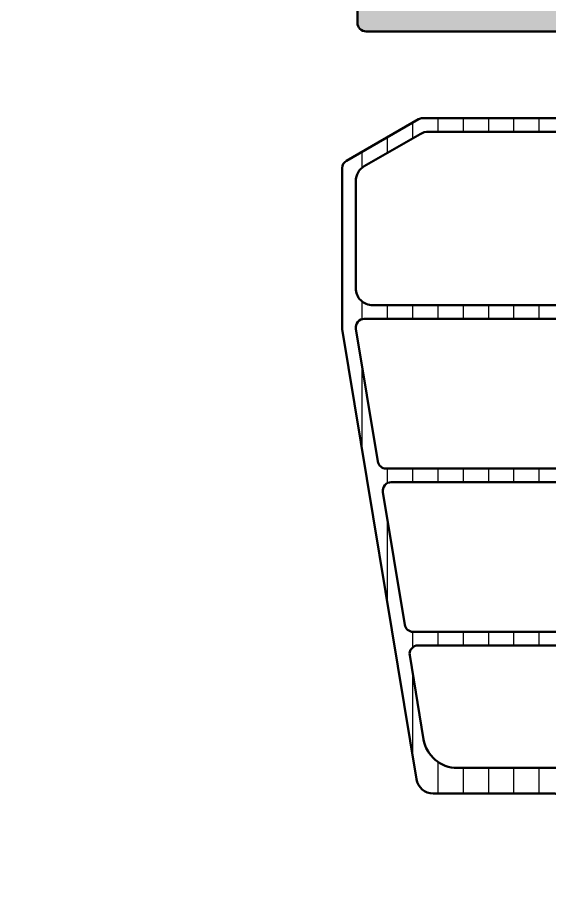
# Model space of a CAD drawing. Extents: x -50 to 20, y 0 to 92.5.
# Drawn here: x -50 to -18.7, y 10 to 60.8 of the extents above; entities that cross this region are included whole.
import ezdxf

# ---------------------------------------------------------------- set-up
doc = ezdxf.new("R2010")
doc.units = 0
for name, color, linetype, lineweight in [('0S-Alu contour', 7, 'Continuous', 50), ('0S-Alu hatch', 252, 'Continuous', 25), ('0S-Plastic contour', 254, 'Continuous', 50), ('0S-Plastic hatch', 253, 'Continuous', 25)]:
    doc.layers.add(name, color=color, linetype=linetype, lineweight=lineweight)

# ---------------------------------------------------------------- blocks, each defined once
blk = doc.blocks.new('462500__1F5676EC_7BE4_4997_984B_6D2C822E3747_')
at = {"layer": '0S-Alu hatch'}
h = blk.add_hatch(color=256, dxfattribs=at)
edge = h.paths.add_edge_path()
edge.add_line((-49.99999999999989, 88.00000000000006), (-49.99999999999989, 91.00000000000006))
edge.add_ellipse((-48.49999999999988, 91.00000000000004), major_axis=(-1.500000000000007, 0), ratio=1, start_angle=270.0000000000003, end_angle=360, ccw=False)
edge.add_line((-48.49999999999988, 92.50000000000006), (18.49999999999915, 92.50000000000006))
edge.add_ellipse((18.49999999999915, 90.9999999999992), major_axis=(-1.500000000000852, 0), ratio=1, start_angle=180, end_angle=270.0000000000001, ccw=False)
edge.add_line((20, 90.9999999999992), (20, 72.99999999999935))
edge.add_ellipse((19.5, 72.99999999999936), major_axis=(-0.4999999999999965, 0), ratio=1, start_angle=90.0000000000012, end_angle=180, ccw=False)
edge.add_line((19.50000000000001, 72.49999999999936), (18.19999999999983, 72.49999999999935))
edge.add_ellipse((18.19999999999988, 72.99999999999942), major_axis=(-0.500000000000071, 0), ratio=1, start_angle=0, end_angle=89.99999999999392, ccw=False)
edge.add_line((17.69999999999981, 72.9999999999994), (17.69999999999983, 73.49999999999937))
edge.add_line((17.69999999999983, 73.49999999999937), (18.69999999999983, 73.49999999999936))
edge.add_line((18.69999999999983, 73.49999999999936), (18.69999999999983, 74.99999999999937))
edge.add_arc((17.69999999999981, 74.99999999999936), 1.000000000000014, 0, 89.9999999999992)
edge.add_line((17.69999999999983, 75.99999999999937), (13.69999999999984, 75.99999999999937))
edge.add_arc((13.69999999999983, 74.99999999999936), 1.000000000000014, 89.99999999999959, 180)
edge.add_line((12.69999999999982, 74.99999999999937), (12.69999999999984, 73.49999999999936))
edge.add_line((12.69999999999984, 73.49999999999936), (13.69999999999983, 73.49999999999937))
edge.add_line((13.69999999999983, 73.49999999999937), (13.69999999999984, 72.99999999999937))
edge.add_ellipse((13.19999999999985, 72.99999999999936), major_axis=(-0.4999999999999841, 0), ratio=1, start_angle=89.99999999999898, end_angle=180, ccw=False)
edge.add_line((13.19999999999984, 72.49999999999937), (11.89999999999968, 72.49999999999937))
edge.add_ellipse((11.89999999999963, 72.99999999999937), major_axis=(-0.5, 0), ratio=1, start_angle=0, end_angle=90.00000000000568, ccw=False)
edge.add_line((11.39999999999963, 72.99999999999937), (11.40000000000012, 75.49999999999915))
edge.add_arc((10.9, 75.49999999999926), 0.5000000000001137, 0, 89.99999999998697)
edge.add_line((10.90000000000012, 75.99999999999937), (0.5000000000000071, 75.99999999999937))
edge.add_arc((0.5000000000000142, 75.49999999999936), 0.5, 90.00000000000081, 180)
edge.add_line((1.42e-14, 75.49999999999937), (7.1e-15, 59.99999999999997))
edge.add_arc((0.0788364465430718, 59.73247940800684), 0.2788950563274541, 106.4198764194955, 181.1645893741013)
edge.add_line((-0.2000009999999949, 59.72681100000844), (-0.2000009999999932, 59.27321700000845))
edge.add_arc((0.0788670956431759, 59.26755634053139), 0.2789255417371507, 178.8371299271119, 253.5754054446451)
edge.add_line((7.2e-15, 59.00001300000845), (0, 57.12000199999994))
edge.add_ellipse((-0.3000000000000004, 57.12000199999994), major_axis=(-0.3000000000000004, 0), ratio=1, start_angle=90.00000000000063, end_angle=180, ccw=False)
edge.add_line((-0.2999999999999972, 56.82000199999994), (-1.279974319042786, 56.82000199999994))
edge.add_ellipse((-1.279974319042793, 57.12000199999994), major_axis=(-0.29999999999999, 0), ratio=1, start_angle=0, end_angle=90.00000000000148, ccw=False)
edge.add_line((-1.579974319042783, 57.12000199999994), (-1.57997431904279, 59.87999999999995))
edge.add_arc((-1.699974319042908, 59.87999999999995), 0.1200000000001182, 0, 89.99999999999662)
edge.add_line((-1.699974319042901, 60.00000000000007), (-6.000000000000014, 60.00000000000006))
edge.add_arc((-6.000000000000042, 59.5000000000001), 0.4999999999999503, 89.99999999999675, 180)
edge.add_line((-6.499999999999992, 59.5000000000001), (-6.5, 58.80000000000011))
edge.add_line((-6.5, 58.80000000000011), (-5.118504542377642, 56.40717967697294))
edge.add_ellipse((-5.238119784648467, 56.33811978464876), major_axis=(-0.1381197846484523, 0), ratio=1, start_angle=86.27662505783559, end_angle=209.9999999999762, ccw=False)
edge.add_ellipse((-4.922392092609301, 61.18973758213704), major_axis=(-4.999999999999856, 0), ratio=1, start_angle=54.37234126332652, end_angle=86.2766250578324, ccw=False)
edge.add_arc((-9.000000000000007, 55.50000000000074), 1.999999999999391, 54.37234126332654, 125.6276587366725)
edge.add_ellipse((-13.07760790739082, 61.18973758213726), major_axis=(-5.000000000000101, 0), ratio=1, start_angle=93.72337494217118, end_angle=125.6276587366734, ccw=False)
edge.add_ellipse((-12.76188021535132, 56.33811978464866), major_axis=(-0.1381197846483389, 0), ratio=1, start_angle=-30.000000000103, end_angle=93.72337494216862, ccw=False)
edge.add_line((-12.88149545762189, 56.40717967697304), (-11.5, 58.80000000000002))
edge.add_line((-11.5, 58.80000000000002), (-11.5, 59.50000000000027))
edge.add_arc((-11.99999999999987, 59.50000000000017), 0.4999999999998721, 0, 90.00000000001303)
edge.add_line((-11.99999999999998, 60.00000000000003), (-16.300025680957, 60.00000000000016))
edge.add_arc((-16.300025680957, 59.87999999999994), 0.1200000000002248, 89.99999999999662, 180)
edge.add_line((-16.42002568095723, 59.87999999999994), (-16.42002568095723, 57.12000199999994))
edge.add_ellipse((-16.72002568095724, 57.12000199999994), major_axis=(-0.3000000000000114, 0), ratio=1, start_angle=90.00000000000267, end_angle=180, ccw=False)
edge.add_line((-16.72002568095723, 56.82000199999993), (-17.70000000000001, 56.82000199999994))
edge.add_ellipse((-17.70000000000001, 57.12000199999995), major_axis=(-0.3000000000000114, 0), ratio=1, start_angle=0, end_angle=90, ccw=False)
edge.add_line((-18.00000000000002, 57.12000199999994), (-18.00000000000002, 59.00001300000845))
edge.add_arc((-18.07886709564318, 59.2675563405314), 0.2789255417371501, 286.4245945553541, 361.1628700728862)
edge.add_line((-17.79999900000001, 59.27321700000845), (-17.79999900000001, 59.72681100000846))
edge.add_arc((-18.07883644654328, 59.73247940800683), 0.2788950563276544, 358.835410625904, 433.5801235805091)
edge.add_line((-18.00000000000018, 60.00000000000016), (-29.49999999999989, 59.99999999999978))
edge.add_ellipse((-29.4999999999999, 60.49999999999978), major_axis=(-0.5, 0), ratio=1, start_angle=0, end_angle=90.0000000000008, ccw=False)
edge.add_line((-29.9999999999999, 60.49999999999978), (-29.99999999999992, 65.00000000000006))
edge.add_ellipse((-29.49999999999991, 65.00000000000006), major_axis=(-0.5000000000000036, 0), ratio=1, start_angle=269.9999999999992, end_angle=360, ccw=False)
edge.add_line((-29.4999999999999, 65.50000000000006), (-28.6999999999999, 65.50000000000006))
edge.add_ellipse((-28.69999999999992, 65.00000000000003), major_axis=(-0.5000000000000285, 0), ratio=1, start_angle=180, end_angle=269.99999999999795, ccw=False)
edge.add_line((-28.19999999999989, 65.00000000000004), (-28.19999999999989, 63.00000000000005))
edge.add_arc((-27.69999999999989, 63.00000000000006), 0.5000000000000036, 180, 270.0000000000004)
edge.add_line((-27.69999999999988, 62.50000000000006), (-23.4999999999999, 62.50000000000004))
edge.add_arc((-23.4999999999999, 63.00000000000006), 0.5000000000000142, 270, 360)
edge.add_line((-22.99999999999988, 63.00000000000006), (-22.9999999999999, 89.00000000000006))
edge.add_arc((-24.4999999999999, 89.00000000000006), 1.5, 0, 89.99999999999973)
edge.add_line((-24.49999999999989, 90.50000000000006), (-26.19999999999989, 90.50000000000006))
edge.add_arc((-26.19999999999988, 90.00000000000006), 0.5, 90.0000000000004, 180)
edge.add_line((-26.69999999999988, 90.00000000000006), (-26.69999999999989, 87.00000000000001))
edge.add_ellipse((-27.19999999999987, 87.00000000000001), major_axis=(-0.4999999999999787, 0), ratio=1, start_angle=89.9999999999979, end_angle=180, ccw=False)
edge.add_line((-27.19999999999989, 86.50000000000006), (-27.69999999999991, 86.50000000000006))
edge.add_arc((-27.6999999999999, 86.00000000000006), 0.5, 90.0000000000004, 180)
edge.add_line((-28.1999999999999, 86.00000000000006), (-28.19999999999988, 84.00000000000006))
edge.add_ellipse((-28.69999999999988, 84.00000000000006), major_axis=(-0.5000000000000036, 0), ratio=1, start_angle=89.9999999999996, end_angle=180, ccw=False)
edge.add_line((-28.69999999999988, 83.50000000000006), (-29.49999999999988, 83.50000000000006))
edge.add_ellipse((-29.49999999999988, 84.00000000000006), major_axis=(-0.5, 0), ratio=1, start_angle=0, end_angle=90.0000000000004, ccw=False)
edge.add_line((-29.99999999999989, 84.00000000000006), (-29.99999999999988, 88.50000000000004))
edge.add_ellipse((-29.49999999999987, 88.50000000000004), major_axis=(-0.5000000000000071, 0), ratio=1, start_angle=270.0000000000008, end_angle=360, ccw=False)
edge.add_line((-29.49999999999988, 89.00000000000006), (-29.19999999999989, 89.00000000000003))
edge.add_arc((-29.19999999999989, 89.50000000000004), 0.5, 270.0000000000004, 360)
edge.add_line((-28.69999999999989, 89.50000000000004), (-28.6999999999999, 90.00000000000006))
edge.add_arc((-29.1999999999999, 90.00000000000006), 0.5, 0, 89.9999999999992)
edge.add_line((-29.19999999999989, 90.50000000000006), (-40.49999999999989, 90.50000000000006))
edge.add_arc((-40.49999999999989, 90.00000000000006), 0.5, 89.9999999999992, 180)
edge.add_line((-40.99999999999989, 90.00000000000006), (-40.99999999999988, 89.50000000000004))
edge.add_arc((-40.49999999999989, 89.50000000000004), 0.5, 180, 270)
edge.add_line((-40.49999999999989, 89.00000000000003), (-40.19999999999988, 89.00000000000006))
edge.add_ellipse((-40.19999999999988, 88.50000000000006), major_axis=(-0.5, 0), ratio=1, start_angle=90, end_angle=270, ccw=False)
edge.add_line((-40.19999999999988, 88.00000000000006), (-42.99999999999989, 88.00000000000004))
edge.add_ellipse((-42.99999999999987, 88.50000000000006), major_axis=(-0.5000000000000142, 0), ratio=1, start_angle=0, end_angle=89.9999999999983, ccw=False)
edge.add_line((-43.49999999999988, 88.50000000000006), (-43.49999999999988, 89.00000000000006))
edge.add_line((-43.49999999999988, 89.00000000000006), (-42.49999999999988, 89.00000000000006))
edge.add_line((-42.49999999999988, 89.00000000000006), (-42.49999999999988, 90.00000000000006))
edge.add_arc((-43.49999999999988, 90.00000000000006), 1, 0, 90)
edge.add_line((-43.49999999999988, 91.00000000000006), (-47.49999999999988, 91.00000000000006))
edge.add_arc((-47.49999999999988, 90.00000000000006), 1, 90, 180)
edge.add_line((-48.49999999999988, 90.00000000000006), (-48.49999999999988, 89.00000000000006))
edge.add_line((-48.49999999999988, 89.00000000000006), (-47.49999999999988, 89.00000000000006))
edge.add_line((-47.49999999999988, 89.00000000000006), (-47.49999999999988, 88.50000000000006))
edge.add_ellipse((-47.99999999999988, 88.50000000000004), major_axis=(-0.4999999999999929, 0), ratio=1, start_angle=89.9999999999992, end_angle=180, ccw=False)
edge.add_line((-47.99999999999989, 88.00000000000006), (-49.99999999999989, 88.00000000000006))
edge = h.paths.add_edge_path()
edge.add_line((17.30000000000022, 90.29999999999922), (-20.29999999999988, 90.29999999999963))
edge.add_arc((-20.29999999999988, 89.79999999999964), 0.5, 90, 180)
edge.add_line((-20.79999999999988, 89.79999999999964), (-20.79999999999989, 62.50000000000006))
edge.add_arc((-20.29999999999998, 62.5000000000002), 0.4999999999999112, 180, 270.0000000000004)
edge.add_line((-20.29999999999998, 62.00000000000028), (-2.700000000001601, 62.00000000000028))
edge.add_arc((-2.700000000001608, 62.50000000000027), 0.4999999999999858, 270.0000000000008, 360)
edge.add_line((-2.200000000001622, 62.50000000000027), (-2.199999999999825, 77.19999999999942))
edge.add_ellipse((-1.199999999999818, 77.19999999999929), major_axis=(-1, 0), ratio=1, start_angle=269.9999999999996, end_angle=360, ccw=False)
edge.add_line((-1.19999999999981, 78.19999999999929), (17.30000000000018, 78.19999999999919))
edge.add_arc((17.30000000000018, 78.6999999999992), 0.5000000000000142, 270, 360)
edge.add_line((17.80000000000019, 78.6999999999992), (17.80000000000021, 89.79999999999912))
edge.add_arc((17.30000000000017, 89.79999999999916), 0.5000000000000427, 0, 89.99999999999349)
at = {"layer": '0S-Alu contour', "color": 7}
for points in [[(-48.49999999999988, 92.50000000000006), (18.49999999999915, 92.50000000000006)], [(-49.99999999999989, 88.00000000000006), (-49.99999999999989, 91.00000000000006)], [(-43.49999999999988, 91.00000000000006), (-47.49999999999988, 91.00000000000006)], [(20, 90.9999999999992), (20, 72.99999999999935)], [(-29.19999999999989, 90.50000000000006), (-40.49999999999989, 90.50000000000006)], [(-24.49999999999989, 90.50000000000006), (-26.19999999999989, 90.50000000000006)], [(-48.49999999999988, 90.00000000000006), (-48.49999999999988, 89.00000000000006), (-47.49999999999988, 89.00000000000006), (-47.49999999999988, 88.50000000000006)], [(-43.49999999999988, 88.50000000000006), (-43.49999999999988, 89.00000000000006), (-42.49999999999988, 89.00000000000006), (-42.49999999999988, 90.00000000000006)], [(-40.99999999999989, 90.00000000000006), (-40.99999999999988, 89.50000000000004)], [(-28.69999999999989, 89.50000000000004), (-28.6999999999999, 90.00000000000006)], [(-26.69999999999988, 90.00000000000006), (-26.69999999999989, 87.00000000000001)], [(17.30000000000022, 90.29999999999922), (-20.29999999999988, 90.29999999999963)], [(-20.79999999999988, 89.79999999999964), (-20.79999999999989, 62.50000000000006)], [(17.80000000000019, 78.6999999999992), (17.80000000000021, 89.79999999999912)], [(-40.49999999999989, 89.00000000000003), (-40.19999999999988, 89.00000000000006)], [(-29.49999999999988, 89.00000000000006), (-29.19999999999989, 89.00000000000003)], [(-22.99999999999988, 63.00000000000006), (-22.9999999999999, 89.00000000000006)], [(-29.99999999999989, 84.00000000000006), (-29.99999999999988, 88.50000000000004)], [(-47.99999999999989, 88.00000000000006), (-49.99999999999989, 88.00000000000006)], [(-40.19999999999988, 88.00000000000006), (-42.99999999999989, 88.00000000000004)], [(-27.19999999999989, 86.50000000000006), (-27.69999999999991, 86.50000000000006)], [(-28.1999999999999, 86.00000000000006), (-28.19999999999988, 84.00000000000006)], [(-28.69999999999988, 83.50000000000006), (-29.49999999999988, 83.50000000000006)], [(-1.19999999999981, 78.19999999999929), (17.30000000000018, 78.19999999999919)], [(-2.200000000001622, 62.50000000000027), (-2.199999999999825, 77.19999999999942)], [(10.90000000000012, 75.99999999999937), (0.5000000000000071, 75.99999999999937)], [(17.69999999999983, 75.99999999999937), (13.69999999999984, 75.99999999999937)], [(1.42e-14, 75.49999999999937), (7.1e-15, 59.99999999999997)], [(11.39999999999963, 72.99999999999937), (11.40000000000012, 75.49999999999915)], [(12.69999999999982, 74.99999999999937), (12.69999999999984, 73.49999999999936), (13.69999999999983, 73.49999999999937), (13.69999999999984, 72.99999999999937)], [(17.69999999999981, 72.9999999999994), (17.69999999999983, 73.49999999999937), (18.69999999999983, 73.49999999999936), (18.69999999999983, 74.99999999999937)], [(13.19999999999984, 72.49999999999937), (11.89999999999968, 72.49999999999937)], [(19.50000000000001, 72.49999999999936), (18.19999999999983, 72.49999999999935)], [(-29.4999999999999, 65.50000000000006), (-28.6999999999999, 65.50000000000006)], [(-29.9999999999999, 60.49999999999978), (-29.99999999999992, 65.00000000000006)], [(-28.19999999999989, 65.00000000000004), (-28.19999999999989, 63.00000000000005)], [(-27.69999999999988, 62.50000000000006), (-23.4999999999999, 62.50000000000004)], [(-20.29999999999998, 62.00000000000028), (-2.700000000001601, 62.00000000000028)], [(-18.00000000000018, 60.00000000000016), (-29.49999999999989, 59.99999999999978)], [(-11.99999999999998, 60.00000000000003), (-16.300025680957, 60.00000000000016)], [(-1.699974319042901, 60.00000000000007), (-6.000000000000014, 60.00000000000006)], [(-17.79999900000001, 59.27321700000845), (-17.79999900000001, 59.72681100000846)], [(-16.42002568095723, 59.87999999999994), (-16.42002568095723, 57.12000199999994)], [(-12.88149545762189, 56.40717967697304), (-11.5, 58.80000000000002), (-11.5, 59.50000000000027)], [(-6.499999999999992, 59.5000000000001), (-6.5, 58.80000000000011), (-5.118504542377642, 56.40717967697294)], [(-1.579974319042783, 57.12000199999994), (-1.57997431904279, 59.87999999999995)], [(-0.2000009999999949, 59.72681100000844), (-0.2000009999999932, 59.27321700000845)], [(-18.00000000000002, 57.12000199999994), (-18.00000000000002, 59.00001300000845)], [(7.2e-15, 59.00001300000845), (0, 57.12000199999994)], [(-16.72002568095723, 56.82000199999993), (-17.70000000000001, 56.82000199999994)], [(-0.2999999999999972, 56.82000199999994), (-1.279974319042786, 56.82000199999994)]]:
    blk.add_lwpolyline(points, dxfattribs=at)
at = {"layer": '0S-Alu contour', "color": 7, "extrusion": (0, 0, -1)}
for centre, radius, start, end in [((48.49999999999988, 91.00000000000004), 1.500000000000007, 0, 89.99999999999973), ((-18.49999999999915, 90.9999999999992), 1.500000000000852, 89.99999999999987, 180), ((40.19999999999988, 88.50000000000006), 0.5, 90, 270), ((29.49999999999987, 88.50000000000004), 0.5000000000000071, 0, 89.9999999999992), ((47.99999999999988, 88.50000000000004), 0.4999999999999929, 180, 270.0000000000008), ((42.99999999999987, 88.50000000000006), 0.5000000000000142, 270.0000000000017, 0), ((27.19999999999987, 87.00000000000001), 0.4999999999999787, 180, 270.0000000000021), ((29.49999999999988, 84.00000000000006), 0.5, 269.9999999999996, 0), ((28.69999999999988, 84.00000000000006), 0.5000000000000036, 180, 270.0000000000004), ((1.199999999999818, 77.19999999999929), 1, 0, 90.0000000000004), ((-11.89999999999963, 72.99999999999937), 0.5, 269.9999999999943, 0), ((-13.19999999999985, 72.99999999999936), 0.4999999999999841, 180, 270.000000000001), ((-18.19999999999988, 72.99999999999942), 0.500000000000071, 270.0000000000061, 0), ((-19.5, 72.99999999999936), 0.4999999999999965, 180, 269.9999999999988), ((29.49999999999991, 65.00000000000006), 0.5000000000000036, 0, 90.00000000000081), ((28.69999999999992, 65.00000000000003), 0.5000000000000285, 90.00000000000205, 180), ((29.4999999999999, 60.49999999999978), 0.5, 269.9999999999992, 0), ((17.70000000000001, 57.12000199999995), 0.3000000000000114, 270, 0), ((16.72002568095724, 57.12000199999994), 0.3000000000000114, 180, 269.9999999999973), ((13.07760790739082, 61.18973758213726), 5.000000000000102, 234.3723412633266, 266.2766250578288), ((4.922392092609301, 61.18973758213704), 4.999999999999856, 273.7233749421676, 305.6276587366735), ((1.279974319042793, 57.12000199999994), 0.29999999999999, 269.9999999999985, 0), ((0.3000000000000004, 57.12000199999994), 0.3000000000000004, 180, 269.9999999999994), ((12.76188021535132, 56.33811978464866), 0.1381197846483389, 266.2766250578314, 30.00000000010312), ((5.238119784648467, 56.33811978464876), 0.1381197846484523, 150.0000000000238, 273.7233749421644)]:
    blk.add_arc(centre, radius, start, end, dxfattribs=at)
at = {"layer": '0S-Alu contour', "color": 7}
for centre, radius, start, end in [((-47.49999999999988, 90.00000000000006), 1, 90, 180), ((-43.49999999999988, 90.00000000000006), 1, 0, 90), ((-40.49999999999989, 90.00000000000006), 0.5, 89.9999999999992, 180), ((-29.1999999999999, 90.00000000000006), 0.5, 0, 89.9999999999992), ((-26.19999999999988, 90.00000000000006), 0.5, 90.0000000000004, 180), ((-24.4999999999999, 89.00000000000006), 1.5, 0, 89.99999999999973), ((-20.29999999999988, 89.79999999999964), 0.5, 90, 180), ((17.30000000000017, 89.79999999999916), 0.5000000000000427, 0, 89.99999999999349), ((-40.49999999999989, 89.50000000000004), 0.5, 180, 270), ((-29.19999999999989, 89.50000000000004), 0.5, 270.0000000000004, 0), ((-27.6999999999999, 86.00000000000006), 0.5, 90.0000000000004, 180), ((17.30000000000018, 78.6999999999992), 0.5000000000000142, 270, 0), ((0.5000000000000142, 75.49999999999936), 0.5, 90.00000000000081, 180), ((10.9, 75.49999999999926), 0.5000000000001137, 0, 89.99999999998697), ((13.69999999999983, 74.99999999999936), 1.000000000000014, 89.99999999999959, 180), ((17.69999999999981, 74.99999999999936), 1.000000000000014, 0, 89.9999999999992), ((-27.69999999999989, 63.00000000000006), 0.5000000000000036, 180, 270.0000000000004), ((-23.4999999999999, 63.00000000000006), 0.5000000000000142, 270, 0), ((-20.29999999999998, 62.5000000000002), 0.4999999999999112, 180, 270.0000000000004), ((-2.700000000001608, 62.50000000000027), 0.4999999999999858, 270.0000000000008, 0), ((-18.07883644654328, 59.73247940800683), 0.2788950563276544, 358.835410625904, 73.58012358050904), ((-16.300025680957, 59.87999999999994), 0.1200000000002248, 89.99999999999662, 180), ((-11.99999999999987, 59.50000000000017), 0.4999999999998721, 0, 90.00000000001303), ((-6.000000000000042, 59.5000000000001), 0.4999999999999503, 89.99999999999675, 180), ((-1.699974319042908, 59.87999999999995), 0.1200000000001182, 0, 89.99999999999662), ((0.0788364465430718, 59.73247940800684), 0.2788950563274541, 106.4198764194955, 181.1645893741013), ((-18.07886709564318, 59.2675563405314), 0.2789255417371501, 286.4245945553541, 1.162870072886224), ((0.0788670956431759, 59.26755634053139), 0.2789255417371507, 178.8371299271119, 253.5754054446451), ((-9.000000000000007, 55.50000000000074), 1.999999999999391, 54.37234126332654, 125.6276587366725)]:
    blk.add_arc(centre, radius, start, end, dxfattribs=at)
blk = doc.blocks.new('284663__9034DD99_2694_4EA9_87F2_3540E70D84F1___4FC65944_0692_4AB7_A9DB_09616D38F82A_')
at = {"layer": '0S-Plastic hatch'}
h = blk.add_hatch(dxfattribs=at)
h.set_pattern_fill('ANSI31', color=256, scale=0.4680000000000001, angle=45, style=0)
h.set_pattern_definition([(90, (0, 0), (-1.4859, 0), [])])
edge = h.paths.add_edge_path()
edge.add_line((-18.30000000000016, 54.89999999999992), (-26.16602540378466, 54.89999999999991))
edge.add_arc((-26.166025403785, 54.40000000000011), 0.4999999999997869, 89.99999999996092, 119.9999999999614)
edge.add_line((-26.4160254037846, 54.83301270189232), (-30.64999999999999, 52.38852632902506))
edge.add_arc((-30.40000000000001, 51.95551362713281), 0.5000000000000119, 119.9999999999964, 180)
edge.add_line((-30.90000000000002, 51.95551362713281), (-30.90000000000002, 42.50000000000006))
edge.add_line((-30.90000000000002, 42.50000000000006), (-26.53802629928934, 16.03735954902173))
edge.add_arc((-25.55134089668851, 16.19999999999989), 0.9999999999999674, 189.3601908019133, 270.0000000000022)
edge.add_line((-25.55134089668847, 15.19999999999992), (-18.49999999999996, 15.19999999999952))
edge.add_ellipse((-18.49999999999999, 14.69999999999952), major_axis=(-0.5, 0), ratio=1, start_angle=180, end_angle=269.99999999999676, ccw=False)
edge.add_line((-17.99999999999999, 14.69999999999952), (-18.00000000000034, 13.70999432108407))
edge.add_arc((-17.50000267890922, 13.7099943210839), 0.4999973210911151, 180, 270.0003069820262)
edge.add_line((-17.50000000000003, 13.20999699999996), (-16.68966866666669, 13.20999699999996))
edge.add_ellipse((-16.68966866666669, 12.90999699999996), major_axis=(-0.2999999999999954, 0), ratio=1, start_angle=180, end_angle=270.00000000000136, ccw=False)
edge.add_line((-16.38966866666669, 12.90999699999996), (-16.39000061706371, 10.50999861706364))
edge.add_arc((-15.8900046396251, 10.50999597743857), 0.4999959774455833, 179.9996975182267, 270.0003024811859)
edge.add_line((-15.89000200000002, 10.00999999999996), (-12.41346050190056, 10.00999999999996))
edge.add_arc((-12.5557711508919, 10.99981807472281), 0.9999960709244723, 278.181608051899, 392.7270160998403)
edge.add_line((-11.71451850190055, 11.54045299999995), (-13.03303535120482, 13.82419148666038))
edge.add_ellipse((-12.60002263447439, 14.07419146095995), major_axis=(-0.5000000000000493, 0), ratio=1, start_angle=-0.005743823234126921, end_angle=29.999996599342808, ccw=False)
edge.add_line((-13.10002263196199, 14.0742415852734), (-13.0999813999081, 14.48553952193782))
edge.add_arc((-14.09998139493244, 14.48563977055342), 1.000000000049231, 359.9942561774004, 392.8769623310676)
edge.add_ellipse((-9.903592305206752, 17.19801278285536), major_axis=(-3.99666376192562, 0), ratio=1, start_angle=0, end_angle=32.87696233020711, ccw=False)
edge.add_line((-13.90025606713237, 17.19801278285534), (-13.9002560671323, 22.1024347076959))
edge.add_arc((-13.90025606713235, 22.6024347076959), 0.5, 270.0000000000065, 450.0000000000065)
edge.add_line((-13.90025606713241, 23.1024347076959), (-13.90025606713214, 34.02662736775299))
edge.add_arc((-13.90025606713235, 34.52662736775299), 0.5, 270.0000000000244, 450.0000000000244)
edge.add_line((-13.90025606713257, 35.02662736775299), (-13.90025606713199, 46.41843500766706))
edge.add_arc((-13.90025606713235, 46.91843500766706), 0.5, 270.0000000000423, 450.0000000000423)
edge.add_line((-13.90025606713273, 47.41843500766706), (-13.9002560671319, 52.70159370580744))
edge.add_ellipse((-9.903592306233213, 52.70159368955901), major_axis=(-3.996663760898689, 0), ratio=1, start_angle=327.1289949727639, end_angle=360, ccw=False)
edge.add_arc((-14.10026340410501, 55.41353035382055), 1.000000003522369, 327.1289961339606, 359.9988257753346)
edge.add_line((-13.10026340079265, 55.41350985973391), (-13.10025093800125, 55.92406174070546))
edge.add_ellipse((-12.60025275569301, 55.92540995734356), major_axis=(-0.4999999999996466, 0), ratio=1, start_angle=-29.999996599350084, end_angle=0.15449443367919002, ccw=False)
edge.add_line((-13.03326547242306, 56.17540993164298), (-11.71451850190055, 58.45954699999993))
edge.add_arc((-12.55577115089191, 59.00018192527708), 0.9999960709244783, 327.2729839001598, 441.818391948101)
edge.add_line((-12.41346050190056, 59.98999999999994), (-15.89000199999998, 59.98999999999995))
edge.add_arc((-15.89000463962506, 59.49000402256129), 0.4999959774456188, 89.99969751881291, 180.0003024817733)
edge.add_line((-16.39000061706371, 59.4900013829311), (-16.3896686666667, 57.09000299999994))
edge.add_ellipse((-16.68966866666668, 57.09000299999994), major_axis=(-0.2999999999999864, 0), ratio=1, start_angle=90, end_angle=180, ccw=False)
edge.add_line((-16.68966866666668, 56.79000299999995), (-17.50000000000003, 56.79000299999991))
edge.add_arc((-17.50000267890924, 56.29000567891603), 0.4999973210910512, 89.99969301797218, 180)
edge.add_line((-18.00000000000029, 56.29000567891603), (-17.99999999999998, 55.20000000000004))
edge.add_ellipse((-18.3000000000001, 55.20000000000004), major_axis=(-0.300000000000125, 0), ratio=1, start_angle=89.99999999999062, end_angle=180, ccw=False)
edge = h.paths.add_edge_path()
edge.add_line((-15.40025606713236, 53.10000000000057), (-15.40025606713236, 44.90000000000086))
edge.add_ellipse((-16.40025606713235, 44.90000000000086), major_axis=(-1, 0), ratio=1, start_angle=90, end_angle=180, ccw=False)
edge.add_line((-16.40025606713235, 43.90000000000086), (-29.10000000000029, 43.90000000000086))
edge.add_ellipse((-29.10000000000062, 44.90000000000099), major_axis=(-1.000000000000127, 0), ratio=1, start_angle=0, end_angle=90.0000000000187, ccw=False)
edge.add_line((-30.10000000000074, 44.90000000000064), (-30.10000000000074, 51.20495827718684))
edge.add_ellipse((-29.10000000000027, 51.20495827718684), major_axis=(-1.000000000000477, 0), ratio=1, start_angle=299.9999999999859, end_angle=360, ccw=False)
edge.add_line((-29.60000000000029, 52.07098368097181), (-26.3176914536247, 53.96602540378522))
edge.add_ellipse((-25.81769145362465, 53.09999999999988), major_axis=(-1.00000000000081, 0), ratio=1, start_angle=269.9999999999768, end_angle=299.9999999999766, ccw=False)
edge.add_line((-25.81769145362424, 54.10000000000068), (-16.40025606713235, 54.10000000000068))
edge.add_ellipse((-16.40025606713242, 53.10000000000062), major_axis=(-1.000000000000056, 0), ratio=1, start_angle=180, end_angle=269.99999999999653, ccw=False)
edge = h.paths.add_edge_path()
edge.add_line((-15.40025606713281, 42.10000000000091), (-15.40025606713236, 35.30000000000085))
edge.add_ellipse((-16.40025606713242, 35.30000000000079), major_axis=(-1.000000000000063, 0), ratio=1, start_angle=90.00000000000358, end_angle=180, ccw=False)
edge.add_line((-16.40025606713235, 34.30000000000073), (-28.31322668217892, 34.30000000000061))
edge.add_ellipse((-28.31322668217913, 34.80000000000064), major_axis=(-0.5000000000000246, 0), ratio=1, start_angle=9.360190801916701, end_angle=90.0000000000245, ccw=False)
edge.add_line((-28.80656938347958, 34.71867977451152), (-30.0922836691938, 42.51867977451182))
edge.add_ellipse((-29.5989409678933, 42.60000000000075), major_axis=(-0.5000000000000427, 0), ratio=1, start_angle=-90.0000000000191, end_angle=9.360190801895726, ccw=False)
edge.add_line((-29.59894096789314, 43.10000000000079), (-16.40025606713281, 43.10000000000079))
edge.add_ellipse((-16.40025606713275, 42.10000000000085), major_axis=(-0.999999999999943, 0), ratio=1, start_angle=180, end_angle=270.00000000000324, ccw=False)
edge = h.paths.add_edge_path()
edge.add_line((-28.01652338547539, 33.50000000000055), (-16.40025606713235, 33.50000000000078))
edge.add_ellipse((-16.40025606713229, 32.50000000000084), major_axis=(-0.999999999999936, 0), ratio=1, start_angle=180, end_angle=270.00000000000364, ccw=False)
edge.add_line((-15.40025606713236, 32.50000000000089), (-15.40025606713235, 25.70000000000083))
edge.add_ellipse((-16.40025606713237, 25.70000000000083), major_axis=(-1.000000000000014, 0), ratio=1, start_angle=90.00000000000063, end_angle=180, ccw=False)
edge.add_line((-16.40025606713235, 24.70000000000082), (-26.73080909976072, 24.70000000000071))
edge.add_ellipse((-26.73080909976078, 25.20000000000138), major_axis=(-0.5000000000006714, 0), ratio=1, start_angle=9.360190801940917, end_angle=90.00000000000728, ccw=False)
edge.add_line((-27.22415180106183, 25.11867977451196), (-28.5098660867756, 32.91867977451146))
edge.add_ellipse((-28.01652338547528, 33.00000000000064), major_axis=(-0.4999999999999077, 0), ratio=1, start_angle=-89.99999999998732, end_angle=9.360190801927217, ccw=False)
edge = h.paths.add_edge_path()
edge.add_ellipse((-16.40025606713286, 22.9000000000007), major_axis=(-1.000000000000049, 0), ratio=1, start_angle=180, end_angle=269.99999999999716, ccw=False)
edge.add_line((-15.40025606713281, 22.9000000000007), (-15.40025606713236, 17.70000000000083))
edge.add_ellipse((-16.40025606713236, 17.70000000000083), major_axis=(-1, 0), ratio=1, start_angle=90.00000000000023, end_angle=180, ccw=False)
edge.add_line((-16.40025606713235, 16.70000000000081), (-24.13913912611262, 16.7000000000007))
edge.add_ellipse((-24.13913912611248, 18.70000000000039), major_axis=(-1.999999999999688, 0), ratio=1, start_angle=9.360190801910619, end_angle=89.99999999999591, ccw=False)
edge.add_line((-26.11250993131391, 18.37471909804421), (-26.92744850435831, 23.31867977451155))
edge.add_ellipse((-26.43410580305792, 23.40000000000067), major_axis=(-0.4999999999999716, 0), ratio=1, start_angle=-89.9999999999788, end_angle=9.360190801919316, ccw=False)
edge.add_line((-26.4341058030581, 23.90000000000064), (-16.40025606713281, 23.90000000000075))
at = {"layer": '0S-Alu contour', "color": 7}
for points in [[(-29.60000000000029, 52.07098368097181), (-26.3176914536247, 53.96602540378522)], [(-25.81769145362424, 54.10000000000068), (-16.40025606713235, 54.10000000000068)], [(-15.40025606713236, 53.10000000000057), (-15.40025606713236, 44.90000000000086)], [(-30.10000000000074, 44.90000000000064), (-30.10000000000074, 51.20495827718684)], [(-16.40025606713235, 43.90000000000086), (-29.10000000000029, 43.90000000000086)], [(-29.59894096789314, 43.10000000000079), (-16.40025606713281, 43.10000000000079)], [(-28.80656938347958, 34.71867977451152), (-30.0922836691938, 42.51867977451182)], [(-15.40025606713281, 42.10000000000091), (-15.40025606713236, 35.30000000000085)], [(-16.40025606713235, 34.30000000000073), (-28.31322668217892, 34.30000000000061)], [(-28.01652338547539, 33.50000000000055), (-16.40025606713235, 33.50000000000078)], [(-27.22415180106183, 25.11867977451196), (-28.5098660867756, 32.91867977451146)], [(-15.40025606713236, 32.50000000000089), (-15.40025606713235, 25.70000000000083)], [(-16.40025606713235, 24.70000000000082), (-26.73080909976072, 24.70000000000071)], [(-26.4341058030581, 23.90000000000064), (-16.40025606713281, 23.90000000000075)], [(-26.11250993131391, 18.37471909804421), (-26.92744850435831, 23.31867977451155)], [(-15.40025606713281, 22.9000000000007), (-15.40025606713236, 17.70000000000083)], [(-16.40025606713235, 16.70000000000081), (-24.13913912611262, 16.7000000000007)]]:
    blk.add_lwpolyline(points, dxfattribs=at)
at = {"layer": '0S-Alu contour', "color": 7, "extrusion": (0, 0, -1)}
for centre, radius, start, end in [((25.81769145362465, 53.09999999999988), 1.00000000000081, 60.00000000002345, 90.0000000000232), ((16.40025606713242, 53.10000000000062), 1.000000000000056, 90.00000000000345, 180), ((29.10000000000027, 51.20495827718684), 1.000000000000477, 0, 60.0000000000141), ((29.10000000000062, 44.90000000000099), 1.000000000000127, 269.9999999999813, 0), ((16.40025606713235, 44.90000000000086), 1, 180, 270), ((29.5989409678933, 42.60000000000075), 0.5000000000000427, 350.6398091981043, 90.00000000001913), ((16.40025606713275, 42.10000000000085), 0.999999999999943, 89.99999999999675, 180), ((16.40025606713242, 35.30000000000079), 1.000000000000063, 180, 269.9999999999964), ((28.31322668217913, 34.80000000000064), 0.5000000000000246, 269.9999999999755, 350.6398091980833), ((28.01652338547528, 33.00000000000064), 0.4999999999999077, 350.6398091980728, 89.99999999998738), ((16.40025606713229, 32.50000000000084), 0.999999999999936, 89.99999999999633, 180), ((16.40025606713237, 25.70000000000083), 1.000000000000014, 180, 269.9999999999994), ((26.73080909976078, 25.20000000000138), 0.5000000000006714, 269.9999999999927, 350.6398091980591), ((26.43410580305792, 23.40000000000067), 0.4999999999999716, 350.6398091980807, 89.99999999997883), ((16.40025606713286, 22.9000000000007), 1.000000000000049, 90.00000000000286, 180), ((24.13913912611248, 18.70000000000039), 1.999999999999688, 270.0000000000041, 350.6398091980894), ((16.40025606713236, 17.70000000000083), 1, 180, 269.9999999999998)]:
    blk.add_arc(centre, radius, start, end, dxfattribs=at)
at = {"layer": '0S-Plastic contour', "color": 7}
for points in [[(-12.41346050190056, 59.98999999999994), (-15.89000199999998, 59.98999999999995)], [(-16.39000061706371, 59.4900013829311), (-16.3896686666667, 57.09000299999994)], [(-13.03326547242306, 56.17540993164298), (-11.71451850190055, 58.45954699999993)], [(-16.68966866666668, 56.79000299999995), (-17.50000000000003, 56.79000299999991)], [(-18.00000000000029, 56.29000567891603), (-17.99999999999998, 55.20000000000004)], [(-13.10026340079265, 55.41350985973391), (-13.10025093800125, 55.92406174070546)], [(-18.30000000000016, 54.89999999999992), (-26.16602540378466, 54.89999999999991)], [(-26.4160254037846, 54.83301270189232), (-30.64999999999999, 52.38852632902506)], [(-13.90025606713273, 47.41843500766706), (-13.9002560671319, 52.70159370580744)], [(-30.90000000000002, 51.95551362713281), (-30.90000000000002, 42.50000000000006), (-26.53802629928934, 16.03735954902173)], [(-13.90025606713257, 35.02662736775299), (-13.90025606713199, 46.41843500766706)], [(-13.90025606713241, 23.1024347076959), (-13.90025606713214, 34.02662736775299)], [(-13.90025606713237, 17.19801278285534), (-13.9002560671323, 22.1024347076959)], [(-25.55134089668847, 15.19999999999992), (-18.49999999999996, 15.19999999999952)], [(-17.99999999999999, 14.69999999999952), (-18.00000000000034, 13.70999432108407)], [(-13.10002263196199, 14.0742415852734), (-13.0999813999081, 14.48553952193782)], [(-11.71451850190055, 11.54045299999995), (-13.03303535120482, 13.82419148666038)], [(-17.50000000000003, 13.20999699999996), (-16.68966866666669, 13.20999699999996)], [(-16.38966866666669, 12.90999699999996), (-16.39000061706371, 10.50999861706364)], [(-15.89000200000002, 10.00999999999996), (-12.41346050190056, 10.00999999999996)]]:
    blk.add_lwpolyline(points, dxfattribs=at)
for centre, radius, start, end in [((-15.89000463962506, 59.49000402256129), 0.4999959774456188, 89.99969751881291, 180.0003024817733), ((-12.55577115089191, 59.00018192527708), 0.9999960709244783, 327.2729839001598, 81.81839194810102), ((-17.50000267890924, 56.29000567891603), 0.4999973210910512, 89.99969301797218, 180), ((-14.10026340410501, 55.41353035382055), 1.000000003522369, 327.1289961339606, 359.9988257753346), ((-26.166025403785, 54.40000000000011), 0.4999999999997869, 89.99999999996092, 119.9999999999614), ((-30.40000000000001, 51.95551362713281), 0.5000000000000119, 119.9999999999964, 180), ((-13.90025606713235, 46.91843500766706), 0.5, 270.0000000000423, 90.00000000004233), ((-13.90025606713235, 34.52662736775299), 0.5, 270.0000000000244, 90.00000000002441), ((-13.90025606713235, 22.6024347076959), 0.5, 270.0000000000065, 90.00000000000651), ((-25.55134089668851, 16.19999999999989), 0.9999999999999674, 189.3601908019133, 270.0000000000022), ((-14.09998139493244, 14.48563977055342), 1.000000000049231, 359.9942561774004, 32.87696233106756), ((-17.50000267890922, 13.7099943210839), 0.4999973210911151, 180, 270.0003069820262), ((-12.5557711508919, 10.99981807472281), 0.9999960709244723, 278.181608051899, 32.72701609984026), ((-15.8900046396251, 10.50999597743857), 0.4999959774455833, 179.9996975182267, 270.0003024811859)]:
    blk.add_arc(centre, radius, start, end, dxfattribs=at)
at = {"layer": '0S-Plastic contour', "color": 7, "extrusion": (0, 0, -1)}
for centre, radius, start, end in [((16.68966866666668, 57.09000299999994), 0.2999999999999865, 180, 270), ((12.60025275569301, 55.92540995734356), 0.4999999999996466, 359.8455055663208, 29.9999965993501), ((18.3000000000001, 55.20000000000004), 0.300000000000125, 180, 270.0000000000094), ((9.903592306233213, 52.70159368955901), 3.996663760898689, 0, 32.87100502723608), ((9.903592305206752, 17.19801278285536), 3.99666376192562, 327.1230376697929, 0), ((18.49999999999999, 14.69999999999952), 0.5, 90.00000000000325, 180), ((12.60002263447439, 14.07419146095995), 0.5000000000000493, 330.0000034006572, 0.0057438232341285), ((16.68966866666669, 12.90999699999996), 0.2999999999999954, 89.99999999999864, 180)]:
    blk.add_arc(centre, radius, start, end, dxfattribs=at)
blk = doc.blocks.new('442430__D2F9AF42_91DD_4CEB_BD4E_912B685C981F_')
at = {"layer": '0S-Alu contour', "color": 7}
blk.add_blockref('462500__1F5676EC_7BE4_4997_984B_6D2C822E3747_', (0, 0), dxfattribs=at)
at = {"layer": '0S-Plastic contour', "color": 7}
blk.add_blockref('284663__9034DD99_2694_4EA9_87F2_3540E70D84F1___4FC65944_0692_4AB7_A9DB_09616D38F82A_', (0, 0), dxfattribs=at)

msp = doc.modelspace()

# ---------------------------------------------------------------- block references
at = {"layer": '0S-Alu contour', "color": 7}
msp.add_blockref('442430__D2F9AF42_91DD_4CEB_BD4E_912B685C981F_', (0, 0), dxfattribs=at)

doc.saveas('drawing.dxf')
